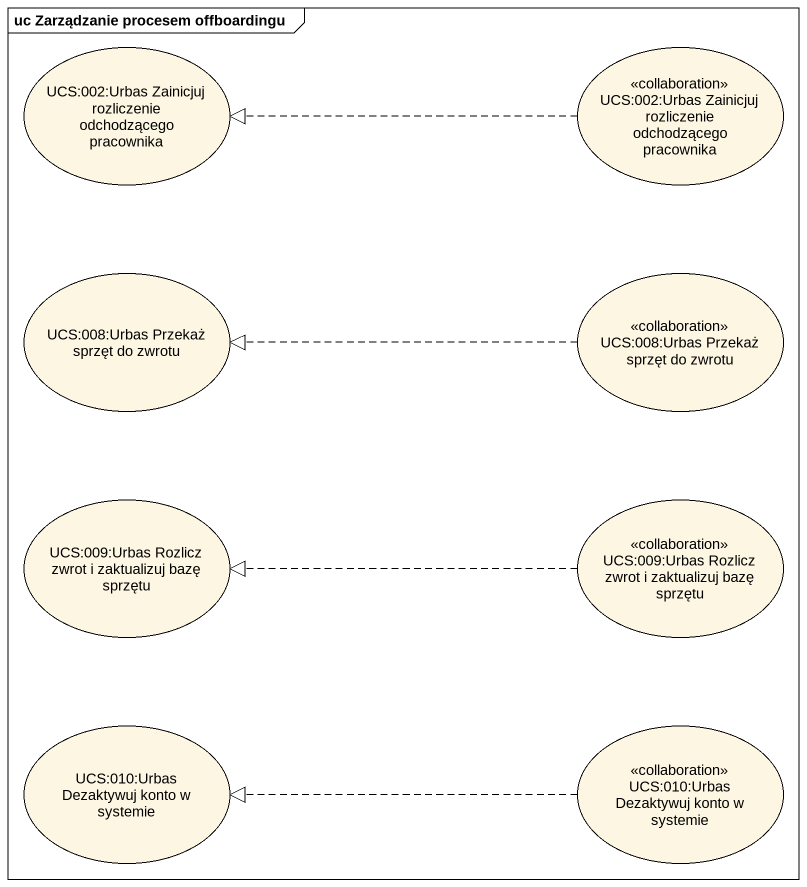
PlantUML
@startuml
mainframe uc Zarządzanie procesem offboardingu
usecase "UCS:002:Urbas Zainicjuj rozliczenie odchodzącego pracownika" as UCS_002_Urbas_Zainicjuj
usecase "UCS:002:Urbas Zainicjuj rozliczenie odchodzącego pracownika" as UCS_002_Urbas_Zainicjuj_2 <<collaboration>>
usecase "UCS:008:Urbas Przekaż sprzęt do zwrotu" as UCS_008_Urbas_Przekaż
usecase "UCS:008:Urbas Przekaż sprzęt do zwrotu" as UCS_008_Urbas_Przekaż_2 <<collaboration>>
usecase "UCS:009:Urbas Rozlicz zwrot i zaktualizuj bazę sprzętu" as UCS_009_Urbas_Rozlicz_zwrot
usecase "UCS:009:Urbas Rozlicz zwrot i zaktualizuj bazę sprzętu" as UCS_009_Urbas_Rozlicz_zwrot_2 <<collaboration>>
usecase "UCS:010:Urbas Dezaktywuj konto w systemie" as UCS_010_Urbas_Dezaktywuj
usecase "UCS:010:Urbas Dezaktywuj konto w systemie" as UCS_010_Urbas_Dezaktywuj_2 <<collaboration>>
UCS_002_Urbas_Zainicjuj_2 .left.|> UCS_002_Urbas_Zainicjuj
UCS_008_Urbas_Przekaż_2 .left.|> UCS_008_Urbas_Przekaż
UCS_009_Urbas_Rozlicz_zwrot_2 .left.|> UCS_009_Urbas_Rozlicz_zwrot
UCS_010_Urbas_Dezaktywuj_2 .left.|> UCS_010_Urbas_Dezaktywuj
@enduml
